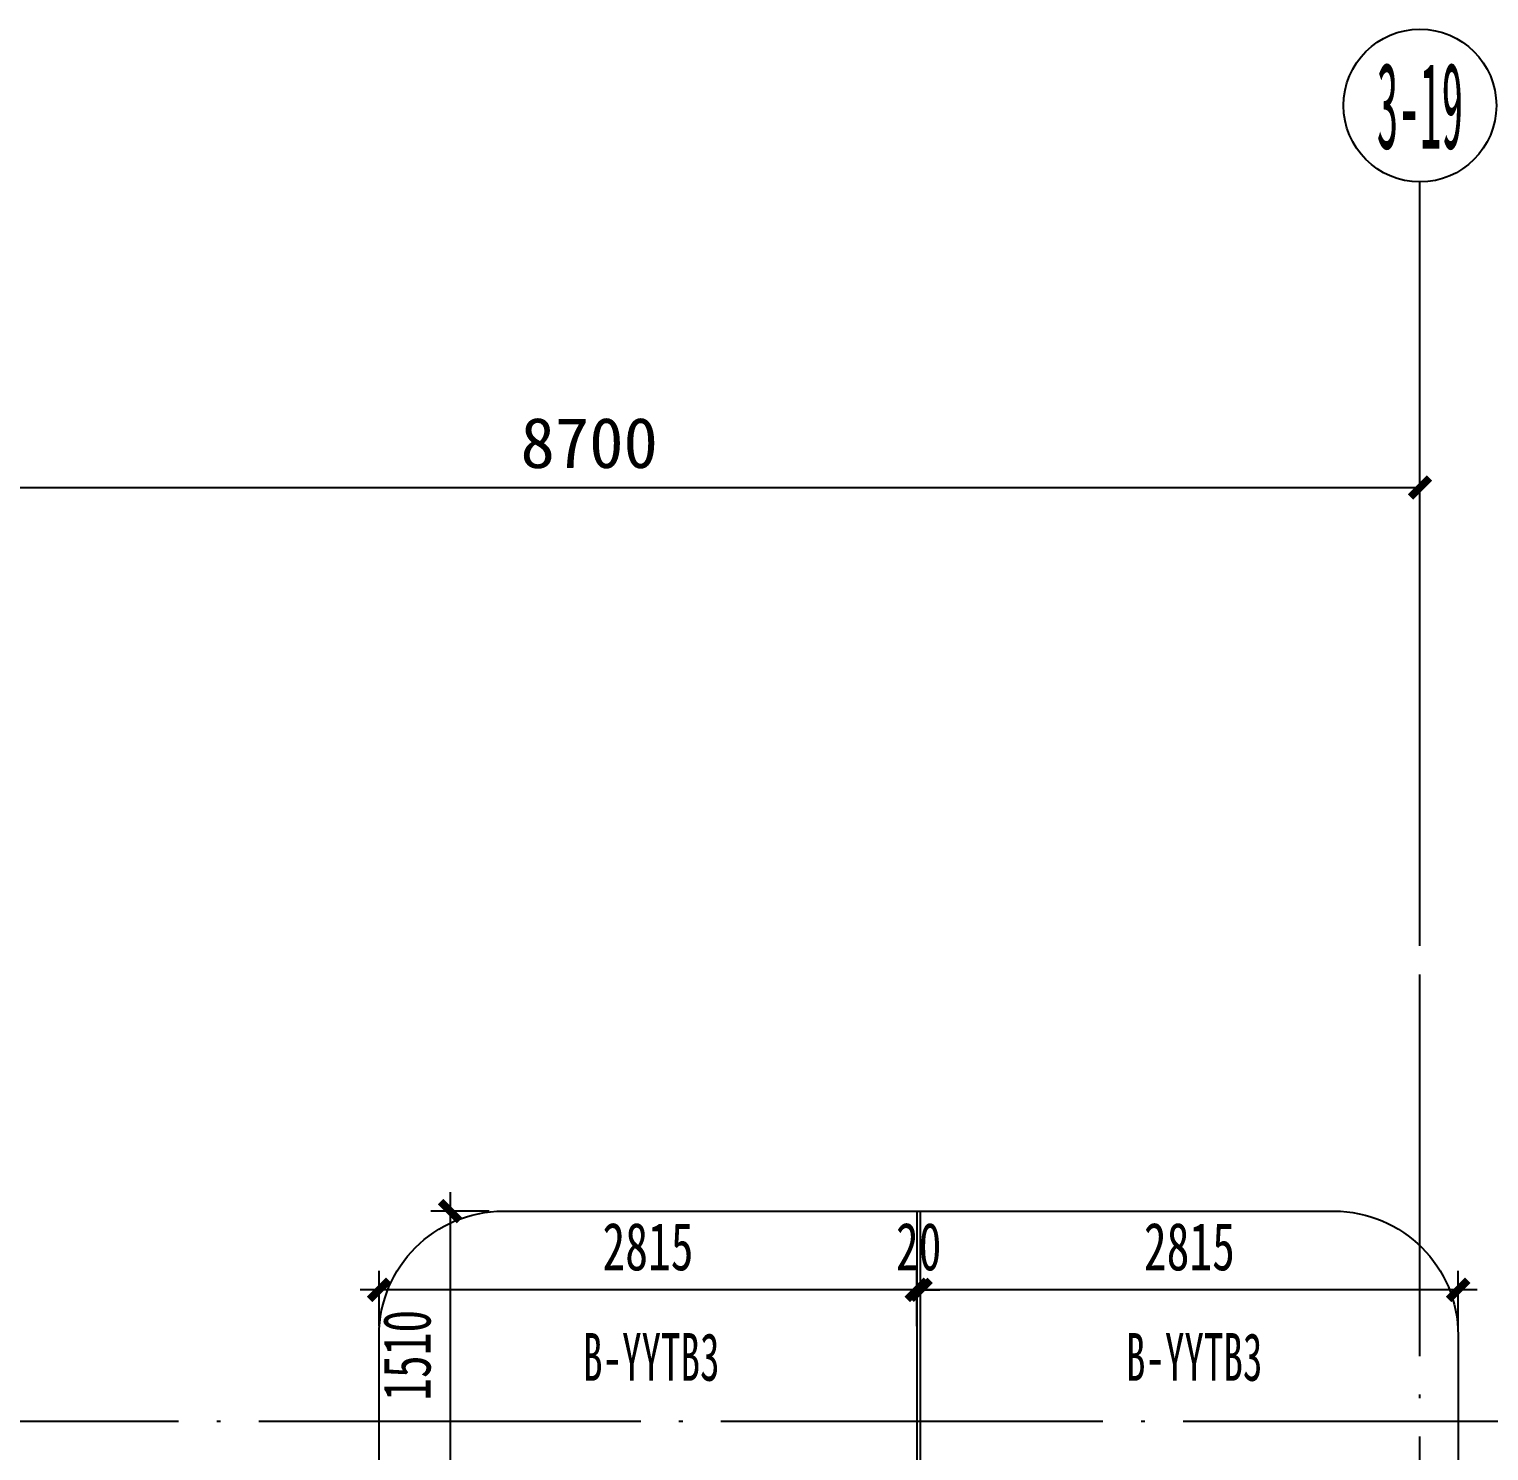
# Model space of a CAD drawing. Extents: x -3200779283 to -8106663, y 659664 to 1123462.
# Drawn here: x -8136183 to -8128540, y 695346 to 702790 of the extents above; entities that cross this region are included whole.
import ezdxf
from ezdxf.enums import TextEntityAlignment as Align

# ---------------------------------------------------------------- set-up
doc = ezdxf.new("R2010")
doc.units = 0
doc.header["$LTSCALE"] = 1000
doc.header["$MEASUREMENT"] = 0
for name, pattern in [('3#-轴线$0$DOTE', [2.42, 2, -0.2, 0.02, -0.2]), ('3#4#5#$0$DASH', [0.35, 0.25, -0.1]), ('DASH', [0.35, 0.25, -0.1])]:
    doc.linetypes.add(name, pattern=pattern)
doc.layers.get('Defpoints').update_dxf_attribs({"color": 30, "linetype": 'DASH'})
for name, color, linetype in [('3#-轴线$0$3#-轴号$0$A-ANNO-AXIS-CIRC', 3, 'Continuous'), ('3#-轴线$0$3#-轴号$0$A-ANNO-AXIS-TEXT', 7, 'Continuous'), ('3#-轴线$0$3#-轴号$0$A-ANNO-DIMS', 3, 'Continuous'), ('3#-轴线$0$A-ANNO-DOTE', 10, '3#-轴线$0$DOTE'), ('3#-轴线$0$AXIS_TEXT', 7, 'Continuous'), ('3#4#5#$0$PC-SLAB', 6, '3#4#5#$0$DASH'), ('3#4#5#$0$S-DIMS-SLAB', 120, 'Continuous'), ('3#4#5#$0$S-PC-SLAB', 6, 'Continuous')]:
    doc.layers.add(name, color=color, linetype=linetype)
doc.layers.add('3#4#5#$0$结构板边线', color=2, linetype='Continuous', plot=False)
doc.styles.add('3#-轴线$0$3#-轴号$0$_TCH_AXIS', font='')
doc.styles.add('3#-轴线$0$3#-轴号$0$_TCH_DIM_T3', font='')
doc.styles.add('3#-轴线$0$COMPLEX', font='COMPLEX')
doc.styles.add('3#4#5#$0$外部参照 1$0$宋体', font='', dxfattribs={"width": 0.8})
doc.styles.add('3#4#5#$0$楷体', font='', dxfattribs={"width": 0.7})
doc.styles.get('3#-轴线$0$3#-轴号$0$_TCH_AXIS').set_extended_font_data('SimSun')
doc.styles.get('3#-轴线$0$3#-轴号$0$_TCH_DIM_T3').set_extended_font_data('SimSun')
doc.styles.get('3#4#5#$0$外部参照 1$0$宋体').set_extended_font_data('SimSun')
doc.styles.get('3#4#5#$0$楷体').set_extended_font_data('KaiTi_GB2312')
doc.dimstyles.new('3#-轴线$0$3#-轴号$0$_TCH_ARCH&&100', dxfattribs={"dimtxt": 264.345992, "dimasz": 100, "dimexe": 250, "dimexo": 300, "dimgap": 100, "dimtad": 1, "dimdec": 0, "dimzin": 0, "dimdsep": 46, "dimtxsty": '3#-轴线$0$3#-轴号$0$_TCH_DIM_T3', "dimblk": '3#-轴线$0$3#-轴号$0$_ArchTick', "dimcen": 0.09, "dimclrt": 7, "dimazin": 2, "dimtfac": 1, "dimtdec": 0, "dimtix": 1, "dimtmove": 2, "dimatfit": 3, "dimfxl": 100, "dimtolj": 1, "dimtzin": 0, "dimarcsym": 0})
doc.dimstyles.new('3#4#5#$0$TSSD_100_100', dxfattribs={"dimtxt": 250, "dimasz": 100, "dimexe": 100, "dimexo": 250, "dimgap": 100, "dimtad": 1, "dimdec": 0, "dimzin": 0, "dimdsep": 46, "dimtxsty": '3#4#5#$0$楷体', "dimblk": '3#4#5#$0$_ArchTick', "dimcen": 0, "dimdle": 100, "dimclrt": 7, "dimadec": 0, "dimazin": 0, "dimtfac": 1, "dimtdec": 0, "dimtix": 1, "dimtmove": 2, "dimatfit": 3, "dimfxl": 1, "dimtolj": 1, "dimtzin": 0, "dimarcsym": 0})

# ---------------------------------------------------------------- blocks, each defined once
blk = doc.blocks.new('3#4#5#$0$_ArchTick')
at = {"color": 0, "linetype": 'ByBlock', "const_width": 0.4}
blk.add_lwpolyline([(-0.5, -0.5), (0.5, 0.5)], dxfattribs=at)
blk = doc.blocks.new('*D1116')
at = {"layer": '3#4#5#$0$S-DIMS-SLAB', "color": 0, "lineweight": -2, "transparency": 16777216}
for p, q in [((36450.5, 887.1), (36450.5, 1177.9)), ((39265.8, 887.1), (39265.8, 1177.9)), ((39365.8, 1077.9), (36350.5, 1077.9))]:
    blk.add_line(p, q, dxfattribs=at)
at = {"layer": 'Defpoints', "color": 0, "transparency": 16777216}
for p in [(36450.5, 1077.9), (36450.5, 637.1), (39265.8, 637.1)]:
    blk.add_point(p, dxfattribs=at)
at = {"layer": '3#4#5#$0$S-DIMS-SLAB', "color": 0, "lineweight": -2, "transparency": 16777216, "xscale": 100, "yscale": 100, "zscale": 100, "rotation": 180}
blk.add_blockref('3#4#5#$0$_ArchTick', (36450.5, 1077.9), dxfattribs=at)
at = {"layer": '3#4#5#$0$S-DIMS-SLAB', "color": 0, "lineweight": -2, "transparency": 16777216, "xscale": 100, "yscale": 100, "zscale": 100}
blk.add_blockref('3#4#5#$0$_ArchTick', (39265.8, 1077.9), dxfattribs=at)
at = {"layer": '3#4#5#$0$S-DIMS-SLAB', "color": 7, "transparency": 16777216, "insert": (37858.2, 1302.9), "char_height": 250, "attachment_point": 5, "style": '3#4#5#$0$楷体'}
blk.add_mtext('\\A1;2815', dxfattribs=at)
blk = doc.blocks.new('*D1117')
at = {"layer": '3#4#5#$0$S-DIMS-SLAB', "color": 0, "lineweight": -2, "transparency": 16777216}
for p, q in [((39265.8, 887.1), (39265.8, 1177.9)), ((39285.8, 887.1), (39285.8, 1177.9)), ((39265.8, 1077.9), (39165.8, 1077.9)), ((39285.8, 1077.9), (39265.8, 1077.9)), ((39285.8, 1077.9), (39385.8, 1077.9))]:
    blk.add_line(p, q, dxfattribs=at)
at = {"layer": 'Defpoints', "color": 0, "transparency": 16777216}
for p in [(39265.8, 1077.9), (39265.8, 637.1), (39285.8, 637.1)]:
    blk.add_point(p, dxfattribs=at)
at = {"layer": '3#4#5#$0$S-DIMS-SLAB', "color": 0, "lineweight": -2, "transparency": 16777216, "xscale": 100, "yscale": 100, "zscale": 100}
blk.add_blockref('3#4#5#$0$_ArchTick', (39265.8, 1077.9), dxfattribs=at)
at = {"layer": '3#4#5#$0$S-DIMS-SLAB', "color": 0, "lineweight": -2, "transparency": 16777216, "xscale": 100, "yscale": 100, "zscale": 100, "rotation": 180}
blk.add_blockref('3#4#5#$0$_ArchTick', (39285.8, 1077.9), dxfattribs=at)
at = {"layer": '3#4#5#$0$S-DIMS-SLAB', "color": 7, "transparency": 16777216, "insert": (39275.8, 1302.9), "char_height": 250, "attachment_point": 5, "style": '3#4#5#$0$楷体'}
blk.add_mtext('\\A1;20', dxfattribs=at)
blk = doc.blocks.new('*D1118')
at = {"layer": '3#4#5#$0$S-DIMS-SLAB', "color": 0, "lineweight": -2, "transparency": 16777216}
for p, q in [((36822, 1590), (36822, -120)), ((37026.6, 1490), (36722, 1490)), ((37026.7, -20), (36722, -20))]:
    blk.add_line(p, q, dxfattribs=at)
at = {"layer": 'Defpoints', "color": 0, "transparency": 16777216}
for p in [(37276.6, 1490), (36822, -20), (37276.7, -20)]:
    blk.add_point(p, dxfattribs=at)
at = {"layer": '3#4#5#$0$S-DIMS-SLAB', "color": 0, "lineweight": -2, "transparency": 16777216, "xscale": 100, "yscale": 100, "zscale": 100}
for p, rotation in [((36822, 1490), 90), ((36822, -20), 270)]:
    blk.add_blockref('3#4#5#$0$_ArchTick', p, dxfattribs=dict(at, rotation=rotation))
at = {"layer": '3#4#5#$0$S-DIMS-SLAB', "color": 7, "transparency": 16777216, "insert": (36597, 735), "char_height": 250, "attachment_point": 5, "rotation": 90, "style": '3#4#5#$0$楷体'}
blk.add_mtext('\\A1;1510', dxfattribs=at)
blk = doc.blocks.new('*D1119')
at = {"layer": '3#4#5#$0$S-DIMS-SLAB', "color": 0, "lineweight": -2, "transparency": 16777216}
for p, q in [((39285.8, 887.1), (39285.8, 1177.9)), ((42100.5, 887.1), (42100.5, 1177.9)), ((42200.5, 1077.9), (39185.8, 1077.9))]:
    blk.add_line(p, q, dxfattribs=at)
at = {"layer": 'Defpoints', "color": 0, "transparency": 16777216}
for p in [(39285.8, 1077.9), (39285.8, 637.1), (42100.5, 637.1)]:
    blk.add_point(p, dxfattribs=at)
at = {"layer": '3#4#5#$0$S-DIMS-SLAB', "color": 0, "lineweight": -2, "transparency": 16777216, "xscale": 100, "yscale": 100, "zscale": 100, "rotation": 180}
blk.add_blockref('3#4#5#$0$_ArchTick', (39285.8, 1077.9), dxfattribs=at)
at = {"layer": '3#4#5#$0$S-DIMS-SLAB', "color": 0, "lineweight": -2, "transparency": 16777216, "xscale": 100, "yscale": 100, "zscale": 100}
blk.add_blockref('3#4#5#$0$_ArchTick', (42100.5, 1077.9), dxfattribs=at)
at = {"layer": '3#4#5#$0$S-DIMS-SLAB', "color": 7, "transparency": 16777216, "insert": (40693.2, 1302.9), "char_height": 250, "attachment_point": 5, "style": '3#4#5#$0$楷体'}
blk.add_mtext('\\A1;2815', dxfattribs=at)
blk = doc.blocks.new('3#-轴线$0$_AXISO')
blk.add_circle((0, 0), 0.5)
at = {"layer": '3#-轴线$0$AXIS_TEXT', "style": '3#-轴线$0$COMPLEX', "width": 1.041667}
blk.add_attdef('A', text='', height=0.56, dxfattribs=at).set_placement((-0.25, -0.28), (0.25, -0.28), align=Align.FIT)
blk = doc.blocks.new('3#-轴线$0$3#-轴号$0$_ArchTick')
at = {"color": 0, "linetype": 'ByBlock', "const_width": 0.4}
blk.add_lwpolyline([(-0.5, -0.5), (0.5, 0.5)], dxfattribs=at)
blk = doc.blocks.new('*D406')
at = {"layer": '3#-轴线$0$3#-轴号$0$A-ANNO-DIMS', "color": 0, "lineweight": -2, "transparency": 16777216}
for p, q in [((33100, 4889.4), (33100, 5639.4)), ((41800, 4889.4), (41800, 5639.4)), ((33100, 5389.4), (41800, 5389.4))]:
    blk.add_line(p, q, dxfattribs=at)
at = {"layer": 'Defpoints', "color": 0, "transparency": 16777216}
for p in [(41800, 5389.4), (33100, 4589.4), (41800, 4589.4)]:
    blk.add_point(p, dxfattribs=at)
at = {"layer": '3#-轴线$0$3#-轴号$0$A-ANNO-DIMS', "color": 0, "lineweight": -2, "transparency": 16777216, "xscale": 100, "yscale": 100, "zscale": 100, "rotation": 180}
blk.add_blockref('3#-轴线$0$3#-轴号$0$_ArchTick', (33100, 5389.4), dxfattribs=at)
at = {"layer": '3#-轴线$0$3#-轴号$0$A-ANNO-DIMS', "color": 0, "lineweight": -2, "transparency": 16777216, "xscale": 100, "yscale": 100, "zscale": 100}
blk.add_blockref('3#-轴线$0$3#-轴号$0$_ArchTick', (41800, 5389.4), dxfattribs=at)
at = {"layer": '3#-轴线$0$3#-轴号$0$A-ANNO-DIMS', "color": 7, "transparency": 16777216, "insert": (37450, 5621.6), "char_height": 264.35, "attachment_point": 5, "style": '3#-轴线$0$3#-轴号$0$_TCH_DIM_T3'}
blk.add_mtext('\\A1;8700', dxfattribs=at)
blk = doc.blocks.new('3#4#5#$0$3#首层顶悬挑板')
at = {"layer": '3#4#5#$0$S-PC-SLAB'}
for points in [[(39265.8, -20), (36450.5, -20), (36450.5, 840, -0.414146), (37100.5, 1489.8), (39265.8, 1489.8)], [(39285.8, 1489.8), (41450.5, 1489.8, -0.414139), (42100.5, 840), (42100.5, -20), (39285.8, -20)]]:
    blk.add_lwpolyline(points, format="xyb", close=True, dxfattribs=at)
at = {"layer": '3#4#5#$0$结构板边线', "color": 2}
blk.add_lwpolyline([(42100.5, -20), (36450.5, -20), (36450.5, 840, -0.414146), (37100.5, 1489.8), (41450.5, 1489.8, -0.414139), (42100.5, 840)], format="xyb", close=True, dxfattribs=at)
at = {"layer": '3#4#5#$0$PC-SLAB', "linetype": 'ByBlock', "style": '3#4#5#$0$外部参照 1$0$宋体', "width": 0.6}
for p in [(37875.7, 724.5), (40718.3, 724.5)]:
    blk.add_text('B-YYTB3', height=250, rotation=360, dxfattribs=at).set_placement(p, align=Align.MIDDLE)
at = {"layer": '3#4#5#$0$S-DIMS-SLAB'}
dim = blk.add_linear_dim(base=(36822, -20), p1=(37276.6, 1490), p2=(37276.7, -20), angle=90, dimstyle='3#4#5#$0$TSSD_100_100', dxfattribs=at)
dim.commit()
dim.dimension.update_dxf_attribs({"geometry": '*D1118', "text_midpoint": (36597, 735)})
for base, p1, p2, picture, middle in [((36450.5, 1077.9), (39265.8, 637.1), (36450.5, 637.1), '*D1116', (37858.2, 1302.9)), ((39265.8, 1077.9), (39285.8, 637.1), (39265.8, 637.1), '*D1117', (39275.8, 1302.9)), ((39285.8, 1077.9), (42100.5, 637.1), (39285.8, 637.1), '*D1119', (40693.2, 1302.9))]:
    dim = blk.add_linear_dim(base=base, p1=p1, p2=p2, dimstyle='3#4#5#$0$TSSD_100_100', dxfattribs=at)
    dim.commit()
    dim.dimension.update_dxf_attribs({"geometry": picture, "text_midpoint": middle})
blk = doc.blocks.new('3#-轴线$0$3#-轴号')
at = {"layer": '3#-轴线$0$3#-轴号$0$A-ANNO-AXIS-CIRC'}
blk.add_line((41800, 2989.4), (41800, 6989.4), dxfattribs=at)
ref = blk.add_blockref('3#-轴线$0$_AXISO', (41800, 7389.4), dxfattribs=dict(at, xscale=800, yscale=800, zscale=800))
ref.add_attrib('A', '3-19', dxfattribs={"layer": '3#-轴线$0$3#-轴号$0$A-ANNO-AXIS-TEXT', "height": 452.55, "style": '3#-轴线$0$3#-轴号$0$_TCH_AXIS', "width": 0.349609}).set_placement((41573.7, 7163.1), (42026.3, 7163.1), align=Align.FIT)
at = {"layer": '3#-轴线$0$3#-轴号$0$A-ANNO-DIMS'}
dim = blk.add_aligned_dim(p1=(33100, 4589.4), p2=(41800, 4589.4), distance=800, dimstyle='3#-轴线$0$3#-轴号$0$_TCH_ARCH&&100', dxfattribs=at)
dim.commit()
dim.dimension.update_dxf_attribs({"geometry": '*D406', "text_midpoint": (37450, 5621.6)})
blk = doc.blocks.new('3#-轴线')
at = {"layer": '3#-轴线$0$A-ANNO-DOTE'}
for points in [[(41800, -16100), (41800, 5500)], [(-3000, 500), (44800, 500)]]:
    blk.add_lwpolyline(points, dxfattribs=at)
blk.add_blockref('3#-轴线$0$3#-轴号', (0, 0))

msp = doc.modelspace()

# ---------------------------------------------------------------- block references
msp.add_blockref('3#-轴线', (-8170700.4, 695000.6))
at = {"layer": '3#4#5#$0$S-PC-SLAB', "color": 1}
msp.add_blockref('3#4#5#$0$3#首层顶悬挑板', (-8170800.9, 695110.7), dxfattribs=at)

doc.saveas('drawing.dxf')
